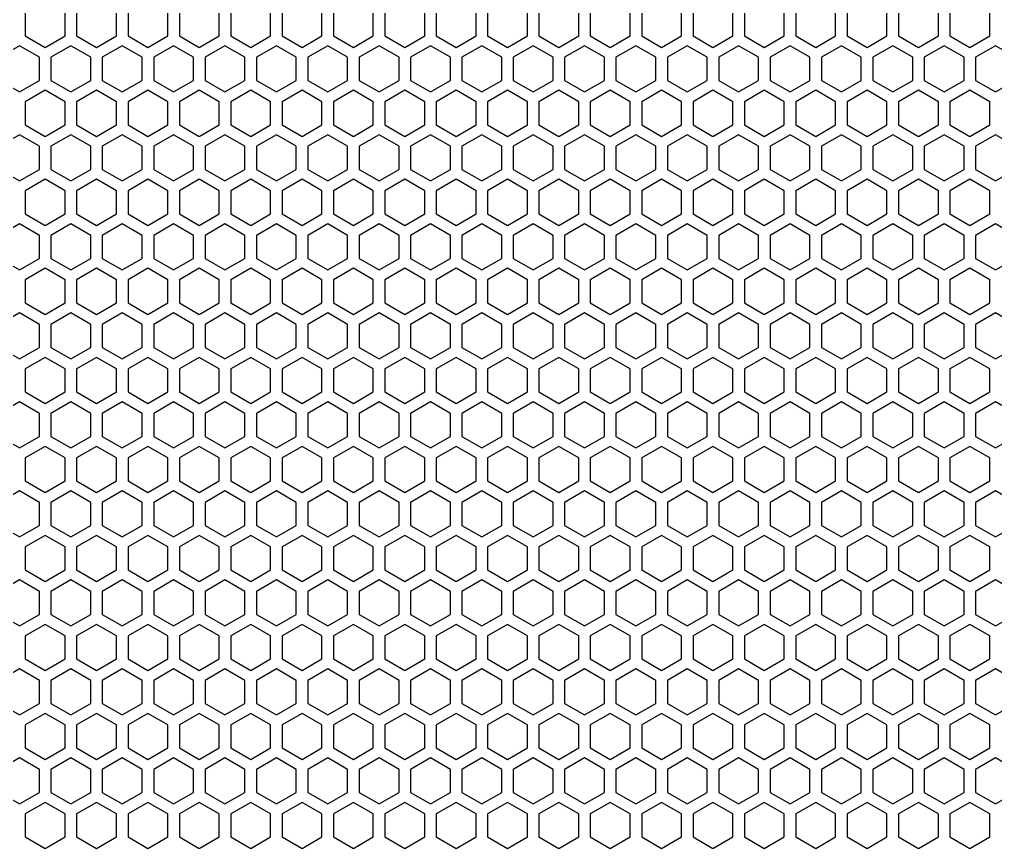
# Model space of a CAD drawing. Header units: millimetres. Extents: x -2 to 334, y -2 to 288.
# Drawn here: x 82.6 to 167.4, y -2 to 70 of the extents above; entities that cross this region are included whole.
import ezdxf

# ---------------------------------------------------------------- set-up
doc = ezdxf.new("R2010")
doc.units = ezdxf.units.MM
doc.layers.get('0').update_dxf_attribs({"linetype": 'CONTINUOUS'})

msp = doc.modelspace()

# ---------------------------------------------------------------- linework, layer by layer
for points in [[(86.549981, 70.588457), (84.817931, 71.588457), (83.08588, 70.588457), (83.08588, 68.588457), (84.817931, 67.588457), (86.549981, 68.588457)], [(91.014083, 70.588457), (89.282032, 71.588457), (87.549981, 70.588457), (87.549981, 68.588457), (89.282032, 67.588457), (91.014083, 68.588457)], [(95.478185, 70.588457), (93.746134, 71.588457), (92.014083, 70.588457), (92.014083, 68.588457), (93.746134, 67.588457), (95.478185, 68.588457)], [(99.942286, 70.588457), (98.210236, 71.588457), (96.478185, 70.588457), (96.478185, 68.588457), (98.210236, 67.588457), (99.942286, 68.588457)], [(104.406388, 70.588457), (102.674337, 71.588457), (100.942286, 70.588457), (100.942286, 68.588457), (102.674337, 67.588457), (104.406388, 68.588457)], [(108.87049, 70.588457), (107.138439, 71.588457), (105.406388, 70.588457), (105.406388, 68.588457), (107.138439, 67.588457), (108.87049, 68.588457)], [(113.334591, 70.588457), (111.60254, 71.588457), (109.87049, 70.588457), (109.87049, 68.588457), (111.60254, 67.588457), (113.334591, 68.588457)], [(117.798693, 70.588457), (116.066642, 71.588457), (114.334591, 70.588457), (114.334591, 68.588457), (116.066642, 67.588457), (117.798693, 68.588457)], [(122.262794, 70.588457), (120.530744, 71.588457), (118.798693, 70.588457), (118.798693, 68.588457), (120.530744, 67.588457), (122.262794, 68.588457)], [(126.726896, 70.588457), (124.994845, 71.588457), (123.262794, 70.588457), (123.262794, 68.588457), (124.994845, 67.588457), (126.726896, 68.588457)], [(131.190998, 70.588457), (129.458947, 71.588457), (127.726896, 70.588457), (127.726896, 68.588457), (129.458947, 67.588457), (131.190998, 68.588457)], [(135.655099, 70.588457), (133.923048, 71.588457), (132.190998, 70.588457), (132.190998, 68.588457), (133.923048, 67.588457), (135.655099, 68.588457)], [(140.119201, 70.588457), (138.38715, 71.588457), (136.655099, 70.588457), (136.655099, 68.588457), (138.38715, 67.588457), (140.119201, 68.588457)], [(144.583302, 70.588457), (142.851252, 71.588457), (141.119201, 70.588457), (141.119201, 68.588457), (142.851252, 67.588457), (144.583302, 68.588457)], [(149.047404, 70.588457), (147.315353, 71.588457), (145.583302, 70.588457), (145.583302, 68.588457), (147.315353, 67.588457), (149.047404, 68.588457)], [(153.511506, 70.588457), (151.779455, 71.588457), (150.047404, 70.588457), (150.047404, 68.588457), (151.779455, 67.588457), (153.511506, 68.588457)], [(157.975607, 70.588457), (156.243557, 71.588457), (154.511506, 70.588457), (154.511506, 68.588457), (156.243557, 67.588457), (157.975607, 68.588457)], [(162.439709, 70.588457), (160.707658, 71.588457), (158.975607, 70.588457), (158.975607, 68.588457), (160.707658, 67.588457), (162.439709, 68.588457)], [(166.903811, 70.588457), (165.17176, 71.588457), (163.439709, 70.588457), (163.439709, 68.588457), (165.17176, 67.588457), (166.903811, 68.588457)], [(84.317931, 66.722432), (82.58588, 67.722432), (80.853829, 66.722432), (80.853829, 64.722432), (82.58588, 63.722432), (84.317931, 64.722432)], [(88.782032, 66.722432), (87.049981, 67.722432), (85.317931, 66.722432), (85.317931, 64.722432), (87.049981, 63.722432), (88.782032, 64.722432)], [(93.246134, 66.722432), (91.514083, 67.722432), (89.782032, 66.722432), (89.782032, 64.722432), (91.514083, 63.722432), (93.246134, 64.722432)], [(97.710236, 66.722432), (95.978185, 67.722432), (94.246134, 66.722432), (94.246134, 64.722432), (95.978185, 63.722432), (97.710236, 64.722432)], [(102.174337, 66.722432), (100.442286, 67.722432), (98.710236, 66.722432), (98.710236, 64.722432), (100.442286, 63.722432), (102.174337, 64.722432)], [(106.638439, 66.722432), (104.906388, 67.722432), (103.174337, 66.722432), (103.174337, 64.722432), (104.906388, 63.722432), (106.638439, 64.722432)], [(111.10254, 66.722432), (109.37049, 67.722432), (107.638439, 66.722432), (107.638439, 64.722432), (109.37049, 63.722432), (111.10254, 64.722432)], [(115.566642, 66.722432), (113.834591, 67.722432), (112.10254, 66.722432), (112.10254, 64.722432), (113.834591, 63.722432), (115.566642, 64.722432)], [(120.030744, 66.722432), (118.298693, 67.722432), (116.566642, 66.722432), (116.566642, 64.722432), (118.298693, 63.722432), (120.030744, 64.722432)], [(124.494845, 66.722432), (122.762794, 67.722432), (121.030744, 66.722432), (121.030744, 64.722432), (122.762794, 63.722432), (124.494845, 64.722432)], [(128.958947, 66.722432), (127.226896, 67.722432), (125.494845, 66.722432), (125.494845, 64.722432), (127.226896, 63.722432), (128.958947, 64.722432)], [(133.423048, 66.722432), (131.690998, 67.722432), (129.958947, 66.722432), (129.958947, 64.722432), (131.690998, 63.722432), (133.423048, 64.722432)], [(137.88715, 66.722432), (136.155099, 67.722432), (134.423048, 66.722432), (134.423048, 64.722432), (136.155099, 63.722432), (137.88715, 64.722432)], [(142.351252, 66.722432), (140.619201, 67.722432), (138.88715, 66.722432), (138.88715, 64.722432), (140.619201, 63.722432), (142.351252, 64.722432)], [(146.815353, 66.722432), (145.083302, 67.722432), (143.351252, 66.722432), (143.351252, 64.722432), (145.083302, 63.722432), (146.815353, 64.722432)], [(151.279455, 66.722432), (149.547404, 67.722432), (147.815353, 66.722432), (147.815353, 64.722432), (149.547404, 63.722432), (151.279455, 64.722432)], [(155.743557, 66.722432), (154.011506, 67.722432), (152.279455, 66.722432), (152.279455, 64.722432), (154.011506, 63.722432), (155.743557, 64.722432)], [(160.207658, 66.722432), (158.475607, 67.722432), (156.743557, 66.722432), (156.743557, 64.722432), (158.475607, 63.722432), (160.207658, 64.722432)], [(164.67176, 66.722432), (162.939709, 67.722432), (161.207658, 66.722432), (161.207658, 64.722432), (162.939709, 63.722432), (164.67176, 64.722432)], [(169.135861, 66.722432), (167.403811, 67.722432), (165.67176, 66.722432), (165.67176, 64.722432), (167.403811, 63.722432), (169.135861, 64.722432)], [(86.549981, 62.856406), (84.817931, 63.856406), (83.08588, 62.856406), (83.08588, 60.856406), (84.817931, 59.856406), (86.549981, 60.856406)], [(91.014083, 62.856406), (89.282032, 63.856406), (87.549981, 62.856406), (87.549981, 60.856406), (89.282032, 59.856406), (91.014083, 60.856406)], [(95.478185, 62.856406), (93.746134, 63.856406), (92.014083, 62.856406), (92.014083, 60.856406), (93.746134, 59.856406), (95.478185, 60.856406)], [(99.942286, 62.856406), (98.210236, 63.856406), (96.478185, 62.856406), (96.478185, 60.856406), (98.210236, 59.856406), (99.942286, 60.856406)], [(104.406388, 62.856406), (102.674337, 63.856406), (100.942286, 62.856406), (100.942286, 60.856406), (102.674337, 59.856406), (104.406388, 60.856406)], [(108.87049, 62.856406), (107.138439, 63.856406), (105.406388, 62.856406), (105.406388, 60.856406), (107.138439, 59.856406), (108.87049, 60.856406)], [(113.334591, 62.856406), (111.60254, 63.856406), (109.87049, 62.856406), (109.87049, 60.856406), (111.60254, 59.856406), (113.334591, 60.856406)], [(117.798693, 62.856406), (116.066642, 63.856406), (114.334591, 62.856406), (114.334591, 60.856406), (116.066642, 59.856406), (117.798693, 60.856406)], [(122.262794, 62.856406), (120.530744, 63.856406), (118.798693, 62.856406), (118.798693, 60.856406), (120.530744, 59.856406), (122.262794, 60.856406)], [(126.726896, 62.856406), (124.994845, 63.856406), (123.262794, 62.856406), (123.262794, 60.856406), (124.994845, 59.856406), (126.726896, 60.856406)], [(131.190998, 62.856406), (129.458947, 63.856406), (127.726896, 62.856406), (127.726896, 60.856406), (129.458947, 59.856406), (131.190998, 60.856406)], [(135.655099, 62.856406), (133.923048, 63.856406), (132.190998, 62.856406), (132.190998, 60.856406), (133.923048, 59.856406), (135.655099, 60.856406)], [(140.119201, 62.856406), (138.38715, 63.856406), (136.655099, 62.856406), (136.655099, 60.856406), (138.38715, 59.856406), (140.119201, 60.856406)], [(144.583302, 62.856406), (142.851252, 63.856406), (141.119201, 62.856406), (141.119201, 60.856406), (142.851252, 59.856406), (144.583302, 60.856406)], [(149.047404, 62.856406), (147.315353, 63.856406), (145.583302, 62.856406), (145.583302, 60.856406), (147.315353, 59.856406), (149.047404, 60.856406)], [(153.511506, 62.856406), (151.779455, 63.856406), (150.047404, 62.856406), (150.047404, 60.856406), (151.779455, 59.856406), (153.511506, 60.856406)], [(157.975607, 62.856406), (156.243557, 63.856406), (154.511506, 62.856406), (154.511506, 60.856406), (156.243557, 59.856406), (157.975607, 60.856406)], [(162.439709, 62.856406), (160.707658, 63.856406), (158.975607, 62.856406), (158.975607, 60.856406), (160.707658, 59.856406), (162.439709, 60.856406)], [(166.903811, 62.856406), (165.17176, 63.856406), (163.439709, 62.856406), (163.439709, 60.856406), (165.17176, 59.856406), (166.903811, 60.856406)], [(84.317931, 58.990381), (82.58588, 59.990381), (80.853829, 58.990381), (80.853829, 56.990381), (82.58588, 55.990381), (84.317931, 56.990381)], [(88.782032, 58.990381), (87.049981, 59.990381), (85.317931, 58.990381), (85.317931, 56.990381), (87.049981, 55.990381), (88.782032, 56.990381)], [(93.246134, 58.990381), (91.514083, 59.990381), (89.782032, 58.990381), (89.782032, 56.990381), (91.514083, 55.990381), (93.246134, 56.990381)], [(97.710236, 58.990381), (95.978185, 59.990381), (94.246134, 58.990381), (94.246134, 56.990381), (95.978185, 55.990381), (97.710236, 56.990381)], [(102.174337, 58.990381), (100.442286, 59.990381), (98.710236, 58.990381), (98.710236, 56.990381), (100.442286, 55.990381), (102.174337, 56.990381)], [(106.638439, 58.990381), (104.906388, 59.990381), (103.174337, 58.990381), (103.174337, 56.990381), (104.906388, 55.990381), (106.638439, 56.990381)], [(111.10254, 58.990381), (109.37049, 59.990381), (107.638439, 58.990381), (107.638439, 56.990381), (109.37049, 55.990381), (111.10254, 56.990381)], [(115.566642, 58.990381), (113.834591, 59.990381), (112.10254, 58.990381), (112.10254, 56.990381), (113.834591, 55.990381), (115.566642, 56.990381)], [(120.030744, 58.990381), (118.298693, 59.990381), (116.566642, 58.990381), (116.566642, 56.990381), (118.298693, 55.990381), (120.030744, 56.990381)], [(124.494845, 58.990381), (122.762794, 59.990381), (121.030744, 58.990381), (121.030744, 56.990381), (122.762794, 55.990381), (124.494845, 56.990381)], [(128.958947, 58.990381), (127.226896, 59.990381), (125.494845, 58.990381), (125.494845, 56.990381), (127.226896, 55.990381), (128.958947, 56.990381)], [(133.423048, 58.990381), (131.690998, 59.990381), (129.958947, 58.990381), (129.958947, 56.990381), (131.690998, 55.990381), (133.423048, 56.990381)], [(137.88715, 58.990381), (136.155099, 59.990381), (134.423048, 58.990381), (134.423048, 56.990381), (136.155099, 55.990381), (137.88715, 56.990381)], [(142.351252, 58.990381), (140.619201, 59.990381), (138.88715, 58.990381), (138.88715, 56.990381), (140.619201, 55.990381), (142.351252, 56.990381)], [(146.815353, 58.990381), (145.083302, 59.990381), (143.351252, 58.990381), (143.351252, 56.990381), (145.083302, 55.990381), (146.815353, 56.990381)], [(151.279455, 58.990381), (149.547404, 59.990381), (147.815353, 58.990381), (147.815353, 56.990381), (149.547404, 55.990381), (151.279455, 56.990381)], [(155.743557, 58.990381), (154.011506, 59.990381), (152.279455, 58.990381), (152.279455, 56.990381), (154.011506, 55.990381), (155.743557, 56.990381)], [(160.207658, 58.990381), (158.475607, 59.990381), (156.743557, 58.990381), (156.743557, 56.990381), (158.475607, 55.990381), (160.207658, 56.990381)], [(164.67176, 58.990381), (162.939709, 59.990381), (161.207658, 58.990381), (161.207658, 56.990381), (162.939709, 55.990381), (164.67176, 56.990381)], [(169.135861, 58.990381), (167.403811, 59.990381), (165.67176, 58.990381), (165.67176, 56.990381), (167.403811, 55.990381), (169.135861, 56.990381)], [(86.549981, 55.124356), (84.817931, 56.124356), (83.08588, 55.124356), (83.08588, 53.124356), (84.817931, 52.124356), (86.549981, 53.124356)], [(91.014083, 55.124356), (89.282032, 56.124356), (87.549981, 55.124356), (87.549981, 53.124356), (89.282032, 52.124356), (91.014083, 53.124356)], [(95.478185, 55.124356), (93.746134, 56.124356), (92.014083, 55.124356), (92.014083, 53.124356), (93.746134, 52.124356), (95.478185, 53.124356)], [(99.942286, 55.124356), (98.210236, 56.124356), (96.478185, 55.124356), (96.478185, 53.124356), (98.210236, 52.124356), (99.942286, 53.124356)], [(104.406388, 55.124356), (102.674337, 56.124356), (100.942286, 55.124356), (100.942286, 53.124356), (102.674337, 52.124356), (104.406388, 53.124356)], [(108.87049, 55.124356), (107.138439, 56.124356), (105.406388, 55.124356), (105.406388, 53.124356), (107.138439, 52.124356), (108.87049, 53.124356)], [(113.334591, 55.124356), (111.60254, 56.124356), (109.87049, 55.124356), (109.87049, 53.124356), (111.60254, 52.124356), (113.334591, 53.124356)], [(117.798693, 55.124356), (116.066642, 56.124356), (114.334591, 55.124356), (114.334591, 53.124356), (116.066642, 52.124356), (117.798693, 53.124356)], [(122.262794, 55.124356), (120.530744, 56.124356), (118.798693, 55.124356), (118.798693, 53.124356), (120.530744, 52.124356), (122.262794, 53.124356)], [(126.726896, 55.124356), (124.994845, 56.124356), (123.262794, 55.124356), (123.262794, 53.124356), (124.994845, 52.124356), (126.726896, 53.124356)], [(131.190998, 55.124356), (129.458947, 56.124356), (127.726896, 55.124356), (127.726896, 53.124356), (129.458947, 52.124356), (131.190998, 53.124356)], [(135.655099, 55.124356), (133.923048, 56.124356), (132.190998, 55.124356), (132.190998, 53.124356), (133.923048, 52.124356), (135.655099, 53.124356)], [(140.119201, 55.124356), (138.38715, 56.124356), (136.655099, 55.124356), (136.655099, 53.124356), (138.38715, 52.124356), (140.119201, 53.124356)], [(144.583302, 55.124356), (142.851252, 56.124356), (141.119201, 55.124356), (141.119201, 53.124356), (142.851252, 52.124356), (144.583302, 53.124356)], [(149.047404, 55.124356), (147.315353, 56.124356), (145.583302, 55.124356), (145.583302, 53.124356), (147.315353, 52.124356), (149.047404, 53.124356)], [(153.511506, 55.124356), (151.779455, 56.124356), (150.047404, 55.124356), (150.047404, 53.124356), (151.779455, 52.124356), (153.511506, 53.124356)], [(157.975607, 55.124356), (156.243557, 56.124356), (154.511506, 55.124356), (154.511506, 53.124356), (156.243557, 52.124356), (157.975607, 53.124356)], [(162.439709, 55.124356), (160.707658, 56.124356), (158.975607, 55.124356), (158.975607, 53.124356), (160.707658, 52.124356), (162.439709, 53.124356)], [(166.903811, 55.124356), (165.17176, 56.124356), (163.439709, 55.124356), (163.439709, 53.124356), (165.17176, 52.124356), (166.903811, 53.124356)], [(84.317931, 51.25833), (82.58588, 52.25833), (80.853829, 51.25833), (80.853829, 49.25833), (82.58588, 48.25833), (84.317931, 49.25833)], [(88.782032, 51.25833), (87.049981, 52.25833), (85.317931, 51.25833), (85.317931, 49.25833), (87.049981, 48.25833), (88.782032, 49.25833)], [(93.246134, 51.25833), (91.514083, 52.25833), (89.782032, 51.25833), (89.782032, 49.25833), (91.514083, 48.25833), (93.246134, 49.25833)], [(97.710236, 51.25833), (95.978185, 52.25833), (94.246134, 51.25833), (94.246134, 49.25833), (95.978185, 48.25833), (97.710236, 49.25833)], [(102.174337, 51.25833), (100.442286, 52.25833), (98.710236, 51.25833), (98.710236, 49.25833), (100.442286, 48.25833), (102.174337, 49.25833)], [(106.638439, 51.25833), (104.906388, 52.25833), (103.174337, 51.25833), (103.174337, 49.25833), (104.906388, 48.25833), (106.638439, 49.25833)], [(111.10254, 51.25833), (109.37049, 52.25833), (107.638439, 51.25833), (107.638439, 49.25833), (109.37049, 48.25833), (111.10254, 49.25833)], [(115.566642, 51.25833), (113.834591, 52.25833), (112.10254, 51.25833), (112.10254, 49.25833), (113.834591, 48.25833), (115.566642, 49.25833)], [(120.030744, 51.25833), (118.298693, 52.25833), (116.566642, 51.25833), (116.566642, 49.25833), (118.298693, 48.25833), (120.030744, 49.25833)], [(124.494845, 51.25833), (122.762794, 52.25833), (121.030744, 51.25833), (121.030744, 49.25833), (122.762794, 48.25833), (124.494845, 49.25833)], [(128.958947, 51.25833), (127.226896, 52.25833), (125.494845, 51.25833), (125.494845, 49.25833), (127.226896, 48.25833), (128.958947, 49.25833)], [(133.423048, 51.25833), (131.690998, 52.25833), (129.958947, 51.25833), (129.958947, 49.25833), (131.690998, 48.25833), (133.423048, 49.25833)], [(137.88715, 51.25833), (136.155099, 52.25833), (134.423048, 51.25833), (134.423048, 49.25833), (136.155099, 48.25833), (137.88715, 49.25833)], [(142.351252, 51.25833), (140.619201, 52.25833), (138.88715, 51.25833), (138.88715, 49.25833), (140.619201, 48.25833), (142.351252, 49.25833)], [(146.815353, 51.25833), (145.083302, 52.25833), (143.351252, 51.25833), (143.351252, 49.25833), (145.083302, 48.25833), (146.815353, 49.25833)], [(151.279455, 51.25833), (149.547404, 52.25833), (147.815353, 51.25833), (147.815353, 49.25833), (149.547404, 48.25833), (151.279455, 49.25833)], [(155.743557, 51.25833), (154.011506, 52.25833), (152.279455, 51.25833), (152.279455, 49.25833), (154.011506, 48.25833), (155.743557, 49.25833)], [(160.207658, 51.25833), (158.475607, 52.25833), (156.743557, 51.25833), (156.743557, 49.25833), (158.475607, 48.25833), (160.207658, 49.25833)], [(164.67176, 51.25833), (162.939709, 52.25833), (161.207658, 51.25833), (161.207658, 49.25833), (162.939709, 48.25833), (164.67176, 49.25833)], [(169.135861, 51.25833), (167.403811, 52.25833), (165.67176, 51.25833), (165.67176, 49.25833), (167.403811, 48.25833), (169.135861, 49.25833)], [(86.549981, 47.392305), (84.817931, 48.392305), (83.08588, 47.392305), (83.08588, 45.392305), (84.817931, 44.392305), (86.549981, 45.392305)], [(91.014083, 47.392305), (89.282032, 48.392305), (87.549981, 47.392305), (87.549981, 45.392305), (89.282032, 44.392305), (91.014083, 45.392305)], [(95.478185, 47.392305), (93.746134, 48.392305), (92.014083, 47.392305), (92.014083, 45.392305), (93.746134, 44.392305), (95.478185, 45.392305)], [(99.942286, 47.392305), (98.210236, 48.392305), (96.478185, 47.392305), (96.478185, 45.392305), (98.210236, 44.392305), (99.942286, 45.392305)], [(104.406388, 47.392305), (102.674337, 48.392305), (100.942286, 47.392305), (100.942286, 45.392305), (102.674337, 44.392305), (104.406388, 45.392305)], [(108.87049, 47.392305), (107.138439, 48.392305), (105.406388, 47.392305), (105.406388, 45.392305), (107.138439, 44.392305), (108.87049, 45.392305)], [(113.334591, 47.392305), (111.60254, 48.392305), (109.87049, 47.392305), (109.87049, 45.392305), (111.60254, 44.392305), (113.334591, 45.392305)], [(117.798693, 47.392305), (116.066642, 48.392305), (114.334591, 47.392305), (114.334591, 45.392305), (116.066642, 44.392305), (117.798693, 45.392305)], [(122.262794, 47.392305), (120.530744, 48.392305), (118.798693, 47.392305), (118.798693, 45.392305), (120.530744, 44.392305), (122.262794, 45.392305)], [(126.726896, 47.392305), (124.994845, 48.392305), (123.262794, 47.392305), (123.262794, 45.392305), (124.994845, 44.392305), (126.726896, 45.392305)], [(131.190998, 47.392305), (129.458947, 48.392305), (127.726896, 47.392305), (127.726896, 45.392305), (129.458947, 44.392305), (131.190998, 45.392305)], [(135.655099, 47.392305), (133.923048, 48.392305), (132.190998, 47.392305), (132.190998, 45.392305), (133.923048, 44.392305), (135.655099, 45.392305)], [(140.119201, 47.392305), (138.38715, 48.392305), (136.655099, 47.392305), (136.655099, 45.392305), (138.38715, 44.392305), (140.119201, 45.392305)], [(144.583302, 47.392305), (142.851252, 48.392305), (141.119201, 47.392305), (141.119201, 45.392305), (142.851252, 44.392305), (144.583302, 45.392305)], [(149.047404, 47.392305), (147.315353, 48.392305), (145.583302, 47.392305), (145.583302, 45.392305), (147.315353, 44.392305), (149.047404, 45.392305)], [(153.511506, 47.392305), (151.779455, 48.392305), (150.047404, 47.392305), (150.047404, 45.392305), (151.779455, 44.392305), (153.511506, 45.392305)], [(157.975607, 47.392305), (156.243557, 48.392305), (154.511506, 47.392305), (154.511506, 45.392305), (156.243557, 44.392305), (157.975607, 45.392305)], [(162.439709, 47.392305), (160.707658, 48.392305), (158.975607, 47.392305), (158.975607, 45.392305), (160.707658, 44.392305), (162.439709, 45.392305)], [(166.903811, 47.392305), (165.17176, 48.392305), (163.439709, 47.392305), (163.439709, 45.392305), (165.17176, 44.392305), (166.903811, 45.392305)], [(84.317931, 43.526279), (82.58588, 44.526279), (80.853829, 43.526279), (80.853829, 41.526279), (82.58588, 40.526279), (84.317931, 41.526279)], [(88.782032, 43.526279), (87.049981, 44.526279), (85.317931, 43.526279), (85.317931, 41.526279), (87.049981, 40.526279), (88.782032, 41.526279)], [(93.246134, 43.526279), (91.514083, 44.526279), (89.782032, 43.526279), (89.782032, 41.526279), (91.514083, 40.526279), (93.246134, 41.526279)], [(97.710236, 43.526279), (95.978185, 44.526279), (94.246134, 43.526279), (94.246134, 41.526279), (95.978185, 40.526279), (97.710236, 41.526279)], [(102.174337, 43.526279), (100.442286, 44.526279), (98.710236, 43.526279), (98.710236, 41.526279), (100.442286, 40.526279), (102.174337, 41.526279)], [(106.638439, 43.526279), (104.906388, 44.526279), (103.174337, 43.526279), (103.174337, 41.526279), (104.906388, 40.526279), (106.638439, 41.526279)], [(111.10254, 43.526279), (109.37049, 44.526279), (107.638439, 43.526279), (107.638439, 41.526279), (109.37049, 40.526279), (111.10254, 41.526279)], [(115.566642, 43.526279), (113.834591, 44.526279), (112.10254, 43.526279), (112.10254, 41.526279), (113.834591, 40.526279), (115.566642, 41.526279)], [(120.030744, 43.526279), (118.298693, 44.526279), (116.566642, 43.526279), (116.566642, 41.526279), (118.298693, 40.526279), (120.030744, 41.526279)], [(124.494845, 43.526279), (122.762794, 44.526279), (121.030744, 43.526279), (121.030744, 41.526279), (122.762794, 40.526279), (124.494845, 41.526279)], [(128.958947, 43.526279), (127.226896, 44.526279), (125.494845, 43.526279), (125.494845, 41.526279), (127.226896, 40.526279), (128.958947, 41.526279)], [(133.423048, 43.526279), (131.690998, 44.526279), (129.958947, 43.526279), (129.958947, 41.526279), (131.690998, 40.526279), (133.423048, 41.526279)], [(137.88715, 43.526279), (136.155099, 44.526279), (134.423048, 43.526279), (134.423048, 41.526279), (136.155099, 40.526279), (137.88715, 41.526279)], [(142.351252, 43.526279), (140.619201, 44.526279), (138.88715, 43.526279), (138.88715, 41.526279), (140.619201, 40.526279), (142.351252, 41.526279)], [(146.815353, 43.526279), (145.083302, 44.526279), (143.351252, 43.526279), (143.351252, 41.526279), (145.083302, 40.526279), (146.815353, 41.526279)], [(151.279455, 43.526279), (149.547404, 44.526279), (147.815353, 43.526279), (147.815353, 41.526279), (149.547404, 40.526279), (151.279455, 41.526279)], [(155.743557, 43.526279), (154.011506, 44.526279), (152.279455, 43.526279), (152.279455, 41.526279), (154.011506, 40.526279), (155.743557, 41.526279)], [(160.207658, 43.526279), (158.475607, 44.526279), (156.743557, 43.526279), (156.743557, 41.526279), (158.475607, 40.526279), (160.207658, 41.526279)], [(164.67176, 43.526279), (162.939709, 44.526279), (161.207658, 43.526279), (161.207658, 41.526279), (162.939709, 40.526279), (164.67176, 41.526279)], [(169.135861, 43.526279), (167.403811, 44.526279), (165.67176, 43.526279), (165.67176, 41.526279), (167.403811, 40.526279), (169.135861, 41.526279)], [(86.549981, 39.660254), (84.817931, 40.660254), (83.08588, 39.660254), (83.08588, 37.660254), (84.817931, 36.660254), (86.549981, 37.660254)], [(91.014083, 39.660254), (89.282032, 40.660254), (87.549981, 39.660254), (87.549981, 37.660254), (89.282032, 36.660254), (91.014083, 37.660254)], [(95.478185, 39.660254), (93.746134, 40.660254), (92.014083, 39.660254), (92.014083, 37.660254), (93.746134, 36.660254), (95.478185, 37.660254)], [(99.942286, 39.660254), (98.210236, 40.660254), (96.478185, 39.660254), (96.478185, 37.660254), (98.210236, 36.660254), (99.942286, 37.660254)], [(104.406388, 39.660254), (102.674337, 40.660254), (100.942286, 39.660254), (100.942286, 37.660254), (102.674337, 36.660254), (104.406388, 37.660254)], [(108.87049, 39.660254), (107.138439, 40.660254), (105.406388, 39.660254), (105.406388, 37.660254), (107.138439, 36.660254), (108.87049, 37.660254)], [(113.334591, 39.660254), (111.60254, 40.660254), (109.87049, 39.660254), (109.87049, 37.660254), (111.60254, 36.660254), (113.334591, 37.660254)], [(117.798693, 39.660254), (116.066642, 40.660254), (114.334591, 39.660254), (114.334591, 37.660254), (116.066642, 36.660254), (117.798693, 37.660254)], [(122.262794, 39.660254), (120.530744, 40.660254), (118.798693, 39.660254), (118.798693, 37.660254), (120.530744, 36.660254), (122.262794, 37.660254)], [(126.726896, 39.660254), (124.994845, 40.660254), (123.262794, 39.660254), (123.262794, 37.660254), (124.994845, 36.660254), (126.726896, 37.660254)], [(131.190998, 39.660254), (129.458947, 40.660254), (127.726896, 39.660254), (127.726896, 37.660254), (129.458947, 36.660254), (131.190998, 37.660254)], [(135.655099, 39.660254), (133.923048, 40.660254), (132.190998, 39.660254), (132.190998, 37.660254), (133.923048, 36.660254), (135.655099, 37.660254)], [(140.119201, 39.660254), (138.38715, 40.660254), (136.655099, 39.660254), (136.655099, 37.660254), (138.38715, 36.660254), (140.119201, 37.660254)], [(144.583302, 39.660254), (142.851252, 40.660254), (141.119201, 39.660254), (141.119201, 37.660254), (142.851252, 36.660254), (144.583302, 37.660254)], [(149.047404, 39.660254), (147.315353, 40.660254), (145.583302, 39.660254), (145.583302, 37.660254), (147.315353, 36.660254), (149.047404, 37.660254)], [(153.511506, 39.660254), (151.779455, 40.660254), (150.047404, 39.660254), (150.047404, 37.660254), (151.779455, 36.660254), (153.511506, 37.660254)], [(157.975607, 39.660254), (156.243557, 40.660254), (154.511506, 39.660254), (154.511506, 37.660254), (156.243557, 36.660254), (157.975607, 37.660254)], [(162.439709, 39.660254), (160.707658, 40.660254), (158.975607, 39.660254), (158.975607, 37.660254), (160.707658, 36.660254), (162.439709, 37.660254)], [(166.903811, 39.660254), (165.17176, 40.660254), (163.439709, 39.660254), (163.439709, 37.660254), (165.17176, 36.660254), (166.903811, 37.660254)], [(84.317931, 35.794229), (82.58588, 36.794229), (80.853829, 35.794229), (80.853829, 33.794229), (82.58588, 32.794229), (84.317931, 33.794229)], [(88.782032, 35.794229), (87.049981, 36.794229), (85.317931, 35.794229), (85.317931, 33.794229), (87.049981, 32.794229), (88.782032, 33.794229)], [(93.246134, 35.794229), (91.514083, 36.794229), (89.782032, 35.794229), (89.782032, 33.794229), (91.514083, 32.794229), (93.246134, 33.794229)], [(97.710236, 35.794229), (95.978185, 36.794229), (94.246134, 35.794229), (94.246134, 33.794229), (95.978185, 32.794229), (97.710236, 33.794229)], [(102.174337, 35.794229), (100.442286, 36.794229), (98.710236, 35.794229), (98.710236, 33.794229), (100.442286, 32.794229), (102.174337, 33.794229)], [(106.638439, 35.794229), (104.906388, 36.794229), (103.174337, 35.794229), (103.174337, 33.794229), (104.906388, 32.794229), (106.638439, 33.794229)], [(111.10254, 35.794229), (109.37049, 36.794229), (107.638439, 35.794229), (107.638439, 33.794229), (109.37049, 32.794229), (111.10254, 33.794229)], [(115.566642, 35.794229), (113.834591, 36.794229), (112.10254, 35.794229), (112.10254, 33.794229), (113.834591, 32.794229), (115.566642, 33.794229)], [(120.030744, 35.794229), (118.298693, 36.794229), (116.566642, 35.794229), (116.566642, 33.794229), (118.298693, 32.794229), (120.030744, 33.794229)], [(124.494845, 35.794229), (122.762794, 36.794229), (121.030744, 35.794229), (121.030744, 33.794229), (122.762794, 32.794229), (124.494845, 33.794229)], [(128.958947, 35.794229), (127.226896, 36.794229), (125.494845, 35.794229), (125.494845, 33.794229), (127.226896, 32.794229), (128.958947, 33.794229)], [(133.423048, 35.794229), (131.690998, 36.794229), (129.958947, 35.794229), (129.958947, 33.794229), (131.690998, 32.794229), (133.423048, 33.794229)], [(137.88715, 35.794229), (136.155099, 36.794229), (134.423048, 35.794229), (134.423048, 33.794229), (136.155099, 32.794229), (137.88715, 33.794229)], [(142.351252, 35.794229), (140.619201, 36.794229), (138.88715, 35.794229), (138.88715, 33.794229), (140.619201, 32.794229), (142.351252, 33.794229)], [(146.815353, 35.794229), (145.083302, 36.794229), (143.351252, 35.794229), (143.351252, 33.794229), (145.083302, 32.794229), (146.815353, 33.794229)], [(151.279455, 35.794229), (149.547404, 36.794229), (147.815353, 35.794229), (147.815353, 33.794229), (149.547404, 32.794229), (151.279455, 33.794229)], [(155.743557, 35.794229), (154.011506, 36.794229), (152.279455, 35.794229), (152.279455, 33.794229), (154.011506, 32.794229), (155.743557, 33.794229)], [(160.207658, 35.794229), (158.475607, 36.794229), (156.743557, 35.794229), (156.743557, 33.794229), (158.475607, 32.794229), (160.207658, 33.794229)], [(164.67176, 35.794229), (162.939709, 36.794229), (161.207658, 35.794229), (161.207658, 33.794229), (162.939709, 32.794229), (164.67176, 33.794229)], [(169.135861, 35.794229), (167.403811, 36.794229), (165.67176, 35.794229), (165.67176, 33.794229), (167.403811, 32.794229), (169.135861, 33.794229)], [(86.549981, 31.928203), (84.817931, 32.928203), (83.08588, 31.928203), (83.08588, 29.928203), (84.817931, 28.928203), (86.549981, 29.928203)], [(91.014083, 31.928203), (89.282032, 32.928203), (87.549981, 31.928203), (87.549981, 29.928203), (89.282032, 28.928203), (91.014083, 29.928203)], [(95.478185, 31.928203), (93.746134, 32.928203), (92.014083, 31.928203), (92.014083, 29.928203), (93.746134, 28.928203), (95.478185, 29.928203)], [(99.942286, 31.928203), (98.210236, 32.928203), (96.478185, 31.928203), (96.478185, 29.928203), (98.210236, 28.928203), (99.942286, 29.928203)], [(104.406388, 31.928203), (102.674337, 32.928203), (100.942286, 31.928203), (100.942286, 29.928203), (102.674337, 28.928203), (104.406388, 29.928203)], [(108.87049, 31.928203), (107.138439, 32.928203), (105.406388, 31.928203), (105.406388, 29.928203), (107.138439, 28.928203), (108.87049, 29.928203)], [(113.334591, 31.928203), (111.60254, 32.928203), (109.87049, 31.928203), (109.87049, 29.928203), (111.60254, 28.928203), (113.334591, 29.928203)], [(117.798693, 31.928203), (116.066642, 32.928203), (114.334591, 31.928203), (114.334591, 29.928203), (116.066642, 28.928203), (117.798693, 29.928203)], [(122.262794, 31.928203), (120.530744, 32.928203), (118.798693, 31.928203), (118.798693, 29.928203), (120.530744, 28.928203), (122.262794, 29.928203)], [(126.726896, 31.928203), (124.994845, 32.928203), (123.262794, 31.928203), (123.262794, 29.928203), (124.994845, 28.928203), (126.726896, 29.928203)], [(131.190998, 31.928203), (129.458947, 32.928203), (127.726896, 31.928203), (127.726896, 29.928203), (129.458947, 28.928203), (131.190998, 29.928203)], [(135.655099, 31.928203), (133.923048, 32.928203), (132.190998, 31.928203), (132.190998, 29.928203), (133.923048, 28.928203), (135.655099, 29.928203)], [(140.119201, 31.928203), (138.38715, 32.928203), (136.655099, 31.928203), (136.655099, 29.928203), (138.38715, 28.928203), (140.119201, 29.928203)], [(144.583302, 31.928203), (142.851252, 32.928203), (141.119201, 31.928203), (141.119201, 29.928203), (142.851252, 28.928203), (144.583302, 29.928203)], [(149.047404, 31.928203), (147.315353, 32.928203), (145.583302, 31.928203), (145.583302, 29.928203), (147.315353, 28.928203), (149.047404, 29.928203)], [(153.511506, 31.928203), (151.779455, 32.928203), (150.047404, 31.928203), (150.047404, 29.928203), (151.779455, 28.928203), (153.511506, 29.928203)], [(157.975607, 31.928203), (156.243557, 32.928203), (154.511506, 31.928203), (154.511506, 29.928203), (156.243557, 28.928203), (157.975607, 29.928203)], [(162.439709, 31.928203), (160.707658, 32.928203), (158.975607, 31.928203), (158.975607, 29.928203), (160.707658, 28.928203), (162.439709, 29.928203)], [(166.903811, 31.928203), (165.17176, 32.928203), (163.439709, 31.928203), (163.439709, 29.928203), (165.17176, 28.928203), (166.903811, 29.928203)], [(84.317931, 28.062178), (82.58588, 29.062178), (80.853829, 28.062178), (80.853829, 26.062178), (82.58588, 25.062178), (84.317931, 26.062178)], [(88.782032, 28.062178), (87.049981, 29.062178), (85.317931, 28.062178), (85.317931, 26.062178), (87.049981, 25.062178), (88.782032, 26.062178)], [(93.246134, 28.062178), (91.514083, 29.062178), (89.782032, 28.062178), (89.782032, 26.062178), (91.514083, 25.062178), (93.246134, 26.062178)], [(97.710236, 28.062178), (95.978185, 29.062178), (94.246134, 28.062178), (94.246134, 26.062178), (95.978185, 25.062178), (97.710236, 26.062178)], [(102.174337, 28.062178), (100.442286, 29.062178), (98.710236, 28.062178), (98.710236, 26.062178), (100.442286, 25.062178), (102.174337, 26.062178)], [(106.638439, 28.062178), (104.906388, 29.062178), (103.174337, 28.062178), (103.174337, 26.062178), (104.906388, 25.062178), (106.638439, 26.062178)], [(111.10254, 28.062178), (109.37049, 29.062178), (107.638439, 28.062178), (107.638439, 26.062178), (109.37049, 25.062178), (111.10254, 26.062178)], [(115.566642, 28.062178), (113.834591, 29.062178), (112.10254, 28.062178), (112.10254, 26.062178), (113.834591, 25.062178), (115.566642, 26.062178)], [(120.030744, 28.062178), (118.298693, 29.062178), (116.566642, 28.062178), (116.566642, 26.062178), (118.298693, 25.062178), (120.030744, 26.062178)], [(124.494845, 28.062178), (122.762794, 29.062178), (121.030744, 28.062178), (121.030744, 26.062178), (122.762794, 25.062178), (124.494845, 26.062178)], [(128.958947, 28.062178), (127.226896, 29.062178), (125.494845, 28.062178), (125.494845, 26.062178), (127.226896, 25.062178), (128.958947, 26.062178)], [(133.423048, 28.062178), (131.690998, 29.062178), (129.958947, 28.062178), (129.958947, 26.062178), (131.690998, 25.062178), (133.423048, 26.062178)], [(137.88715, 28.062178), (136.155099, 29.062178), (134.423048, 28.062178), (134.423048, 26.062178), (136.155099, 25.062178), (137.88715, 26.062178)], [(142.351252, 28.062178), (140.619201, 29.062178), (138.88715, 28.062178), (138.88715, 26.062178), (140.619201, 25.062178), (142.351252, 26.062178)], [(146.815353, 28.062178), (145.083302, 29.062178), (143.351252, 28.062178), (143.351252, 26.062178), (145.083302, 25.062178), (146.815353, 26.062178)], [(151.279455, 28.062178), (149.547404, 29.062178), (147.815353, 28.062178), (147.815353, 26.062178), (149.547404, 25.062178), (151.279455, 26.062178)], [(155.743557, 28.062178), (154.011506, 29.062178), (152.279455, 28.062178), (152.279455, 26.062178), (154.011506, 25.062178), (155.743557, 26.062178)], [(160.207658, 28.062178), (158.475607, 29.062178), (156.743557, 28.062178), (156.743557, 26.062178), (158.475607, 25.062178), (160.207658, 26.062178)], [(164.67176, 28.062178), (162.939709, 29.062178), (161.207658, 28.062178), (161.207658, 26.062178), (162.939709, 25.062178), (164.67176, 26.062178)], [(169.135861, 28.062178), (167.403811, 29.062178), (165.67176, 28.062178), (165.67176, 26.062178), (167.403811, 25.062178), (169.135861, 26.062178)], [(86.549981, 24.196152), (84.817931, 25.196152), (83.08588, 24.196152), (83.08588, 22.196152), (84.817931, 21.196152), (86.549981, 22.196152)], [(91.014083, 24.196152), (89.282032, 25.196152), (87.549981, 24.196152), (87.549981, 22.196152), (89.282032, 21.196152), (91.014083, 22.196152)], [(95.478185, 24.196152), (93.746134, 25.196152), (92.014083, 24.196152), (92.014083, 22.196152), (93.746134, 21.196152), (95.478185, 22.196152)], [(99.942286, 24.196152), (98.210236, 25.196152), (96.478185, 24.196152), (96.478185, 22.196152), (98.210236, 21.196152), (99.942286, 22.196152)], [(104.406388, 24.196152), (102.674337, 25.196152), (100.942286, 24.196152), (100.942286, 22.196152), (102.674337, 21.196152), (104.406388, 22.196152)], [(108.87049, 24.196152), (107.138439, 25.196152), (105.406388, 24.196152), (105.406388, 22.196152), (107.138439, 21.196152), (108.87049, 22.196152)], [(113.334591, 24.196152), (111.60254, 25.196152), (109.87049, 24.196152), (109.87049, 22.196152), (111.60254, 21.196152), (113.334591, 22.196152)], [(117.798693, 24.196152), (116.066642, 25.196152), (114.334591, 24.196152), (114.334591, 22.196152), (116.066642, 21.196152), (117.798693, 22.196152)], [(122.262794, 24.196152), (120.530744, 25.196152), (118.798693, 24.196152), (118.798693, 22.196152), (120.530744, 21.196152), (122.262794, 22.196152)], [(126.726896, 24.196152), (124.994845, 25.196152), (123.262794, 24.196152), (123.262794, 22.196152), (124.994845, 21.196152), (126.726896, 22.196152)], [(131.190998, 24.196152), (129.458947, 25.196152), (127.726896, 24.196152), (127.726896, 22.196152), (129.458947, 21.196152), (131.190998, 22.196152)], [(135.655099, 24.196152), (133.923048, 25.196152), (132.190998, 24.196152), (132.190998, 22.196152), (133.923048, 21.196152), (135.655099, 22.196152)], [(140.119201, 24.196152), (138.38715, 25.196152), (136.655099, 24.196152), (136.655099, 22.196152), (138.38715, 21.196152), (140.119201, 22.196152)], [(144.583302, 24.196152), (142.851252, 25.196152), (141.119201, 24.196152), (141.119201, 22.196152), (142.851252, 21.196152), (144.583302, 22.196152)], [(149.047404, 24.196152), (147.315353, 25.196152), (145.583302, 24.196152), (145.583302, 22.196152), (147.315353, 21.196152), (149.047404, 22.196152)], [(153.511506, 24.196152), (151.779455, 25.196152), (150.047404, 24.196152), (150.047404, 22.196152), (151.779455, 21.196152), (153.511506, 22.196152)], [(157.975607, 24.196152), (156.243557, 25.196152), (154.511506, 24.196152), (154.511506, 22.196152), (156.243557, 21.196152), (157.975607, 22.196152)], [(162.439709, 24.196152), (160.707658, 25.196152), (158.975607, 24.196152), (158.975607, 22.196152), (160.707658, 21.196152), (162.439709, 22.196152)], [(166.903811, 24.196152), (165.17176, 25.196152), (163.439709, 24.196152), (163.439709, 22.196152), (165.17176, 21.196152), (166.903811, 22.196152)], [(84.317931, 20.330127), (82.58588, 21.330127), (80.853829, 20.330127), (80.853829, 18.330127), (82.58588, 17.330127), (84.317931, 18.330127)], [(88.782032, 20.330127), (87.049981, 21.330127), (85.317931, 20.330127), (85.317931, 18.330127), (87.049981, 17.330127), (88.782032, 18.330127)], [(93.246134, 20.330127), (91.514083, 21.330127), (89.782032, 20.330127), (89.782032, 18.330127), (91.514083, 17.330127), (93.246134, 18.330127)], [(97.710236, 20.330127), (95.978185, 21.330127), (94.246134, 20.330127), (94.246134, 18.330127), (95.978185, 17.330127), (97.710236, 18.330127)], [(102.174337, 20.330127), (100.442286, 21.330127), (98.710236, 20.330127), (98.710236, 18.330127), (100.442286, 17.330127), (102.174337, 18.330127)], [(106.638439, 20.330127), (104.906388, 21.330127), (103.174337, 20.330127), (103.174337, 18.330127), (104.906388, 17.330127), (106.638439, 18.330127)], [(111.10254, 20.330127), (109.37049, 21.330127), (107.638439, 20.330127), (107.638439, 18.330127), (109.37049, 17.330127), (111.10254, 18.330127)], [(115.566642, 20.330127), (113.834591, 21.330127), (112.10254, 20.330127), (112.10254, 18.330127), (113.834591, 17.330127), (115.566642, 18.330127)], [(120.030744, 20.330127), (118.298693, 21.330127), (116.566642, 20.330127), (116.566642, 18.330127), (118.298693, 17.330127), (120.030744, 18.330127)], [(124.494845, 20.330127), (122.762794, 21.330127), (121.030744, 20.330127), (121.030744, 18.330127), (122.762794, 17.330127), (124.494845, 18.330127)], [(128.958947, 20.330127), (127.226896, 21.330127), (125.494845, 20.330127), (125.494845, 18.330127), (127.226896, 17.330127), (128.958947, 18.330127)], [(133.423048, 20.330127), (131.690998, 21.330127), (129.958947, 20.330127), (129.958947, 18.330127), (131.690998, 17.330127), (133.423048, 18.330127)], [(137.88715, 20.330127), (136.155099, 21.330127), (134.423048, 20.330127), (134.423048, 18.330127), (136.155099, 17.330127), (137.88715, 18.330127)], [(142.351252, 20.330127), (140.619201, 21.330127), (138.88715, 20.330127), (138.88715, 18.330127), (140.619201, 17.330127), (142.351252, 18.330127)], [(146.815353, 20.330127), (145.083302, 21.330127), (143.351252, 20.330127), (143.351252, 18.330127), (145.083302, 17.330127), (146.815353, 18.330127)], [(151.279455, 20.330127), (149.547404, 21.330127), (147.815353, 20.330127), (147.815353, 18.330127), (149.547404, 17.330127), (151.279455, 18.330127)], [(155.743557, 20.330127), (154.011506, 21.330127), (152.279455, 20.330127), (152.279455, 18.330127), (154.011506, 17.330127), (155.743557, 18.330127)], [(160.207658, 20.330127), (158.475607, 21.330127), (156.743557, 20.330127), (156.743557, 18.330127), (158.475607, 17.330127), (160.207658, 18.330127)], [(164.67176, 20.330127), (162.939709, 21.330127), (161.207658, 20.330127), (161.207658, 18.330127), (162.939709, 17.330127), (164.67176, 18.330127)], [(169.135861, 20.330127), (167.403811, 21.330127), (165.67176, 20.330127), (165.67176, 18.330127), (167.403811, 17.330127), (169.135861, 18.330127)], [(86.549981, 16.464102), (84.817931, 17.464102), (83.08588, 16.464102), (83.08588, 14.464102), (84.817931, 13.464102), (86.549981, 14.464102)], [(91.014083, 16.464102), (89.282032, 17.464102), (87.549981, 16.464102), (87.549981, 14.464102), (89.282032, 13.464102), (91.014083, 14.464102)], [(95.478185, 16.464102), (93.746134, 17.464102), (92.014083, 16.464102), (92.014083, 14.464102), (93.746134, 13.464102), (95.478185, 14.464102)], [(99.942286, 16.464102), (98.210236, 17.464102), (96.478185, 16.464102), (96.478185, 14.464102), (98.210236, 13.464102), (99.942286, 14.464102)], [(104.406388, 16.464102), (102.674337, 17.464102), (100.942286, 16.464102), (100.942286, 14.464102), (102.674337, 13.464102), (104.406388, 14.464102)], [(108.87049, 16.464102), (107.138439, 17.464102), (105.406388, 16.464102), (105.406388, 14.464102), (107.138439, 13.464102), (108.87049, 14.464102)], [(113.334591, 16.464102), (111.60254, 17.464102), (109.87049, 16.464102), (109.87049, 14.464102), (111.60254, 13.464102), (113.334591, 14.464102)], [(117.798693, 16.464102), (116.066642, 17.464102), (114.334591, 16.464102), (114.334591, 14.464102), (116.066642, 13.464102), (117.798693, 14.464102)], [(122.262794, 16.464102), (120.530744, 17.464102), (118.798693, 16.464102), (118.798693, 14.464102), (120.530744, 13.464102), (122.262794, 14.464102)], [(126.726896, 16.464102), (124.994845, 17.464102), (123.262794, 16.464102), (123.262794, 14.464102), (124.994845, 13.464102), (126.726896, 14.464102)], [(131.190998, 16.464102), (129.458947, 17.464102), (127.726896, 16.464102), (127.726896, 14.464102), (129.458947, 13.464102), (131.190998, 14.464102)], [(135.655099, 16.464102), (133.923048, 17.464102), (132.190998, 16.464102), (132.190998, 14.464102), (133.923048, 13.464102), (135.655099, 14.464102)], [(140.119201, 16.464102), (138.38715, 17.464102), (136.655099, 16.464102), (136.655099, 14.464102), (138.38715, 13.464102), (140.119201, 14.464102)], [(144.583302, 16.464102), (142.851252, 17.464102), (141.119201, 16.464102), (141.119201, 14.464102), (142.851252, 13.464102), (144.583302, 14.464102)], [(149.047404, 16.464102), (147.315353, 17.464102), (145.583302, 16.464102), (145.583302, 14.464102), (147.315353, 13.464102), (149.047404, 14.464102)], [(153.511506, 16.464102), (151.779455, 17.464102), (150.047404, 16.464102), (150.047404, 14.464102), (151.779455, 13.464102), (153.511506, 14.464102)], [(157.975607, 16.464102), (156.243557, 17.464102), (154.511506, 16.464102), (154.511506, 14.464102), (156.243557, 13.464102), (157.975607, 14.464102)], [(162.439709, 16.464102), (160.707658, 17.464102), (158.975607, 16.464102), (158.975607, 14.464102), (160.707658, 13.464102), (162.439709, 14.464102)], [(166.903811, 16.464102), (165.17176, 17.464102), (163.439709, 16.464102), (163.439709, 14.464102), (165.17176, 13.464102), (166.903811, 14.464102)], [(84.317931, 12.598076), (82.58588, 13.598076), (80.853829, 12.598076), (80.853829, 10.598076), (82.58588, 9.598076), (84.317931, 10.598076)], [(88.782032, 12.598076), (87.049981, 13.598076), (85.317931, 12.598076), (85.317931, 10.598076), (87.049981, 9.598076), (88.782032, 10.598076)], [(93.246134, 12.598076), (91.514083, 13.598076), (89.782032, 12.598076), (89.782032, 10.598076), (91.514083, 9.598076), (93.246134, 10.598076)], [(97.710236, 12.598076), (95.978185, 13.598076), (94.246134, 12.598076), (94.246134, 10.598076), (95.978185, 9.598076), (97.710236, 10.598076)], [(102.174337, 12.598076), (100.442286, 13.598076), (98.710236, 12.598076), (98.710236, 10.598076), (100.442286, 9.598076), (102.174337, 10.598076)], [(106.638439, 12.598076), (104.906388, 13.598076), (103.174337, 12.598076), (103.174337, 10.598076), (104.906388, 9.598076), (106.638439, 10.598076)], [(111.10254, 12.598076), (109.37049, 13.598076), (107.638439, 12.598076), (107.638439, 10.598076), (109.37049, 9.598076), (111.10254, 10.598076)], [(115.566642, 12.598076), (113.834591, 13.598076), (112.10254, 12.598076), (112.10254, 10.598076), (113.834591, 9.598076), (115.566642, 10.598076)], [(120.030744, 12.598076), (118.298693, 13.598076), (116.566642, 12.598076), (116.566642, 10.598076), (118.298693, 9.598076), (120.030744, 10.598076)], [(124.494845, 12.598076), (122.762794, 13.598076), (121.030744, 12.598076), (121.030744, 10.598076), (122.762794, 9.598076), (124.494845, 10.598076)], [(128.958947, 12.598076), (127.226896, 13.598076), (125.494845, 12.598076), (125.494845, 10.598076), (127.226896, 9.598076), (128.958947, 10.598076)], [(133.423048, 12.598076), (131.690998, 13.598076), (129.958947, 12.598076), (129.958947, 10.598076), (131.690998, 9.598076), (133.423048, 10.598076)], [(137.88715, 12.598076), (136.155099, 13.598076), (134.423048, 12.598076), (134.423048, 10.598076), (136.155099, 9.598076), (137.88715, 10.598076)], [(142.351252, 12.598076), (140.619201, 13.598076), (138.88715, 12.598076), (138.88715, 10.598076), (140.619201, 9.598076), (142.351252, 10.598076)], [(146.815353, 12.598076), (145.083302, 13.598076), (143.351252, 12.598076), (143.351252, 10.598076), (145.083302, 9.598076), (146.815353, 10.598076)], [(151.279455, 12.598076), (149.547404, 13.598076), (147.815353, 12.598076), (147.815353, 10.598076), (149.547404, 9.598076), (151.279455, 10.598076)], [(155.743557, 12.598076), (154.011506, 13.598076), (152.279455, 12.598076), (152.279455, 10.598076), (154.011506, 9.598076), (155.743557, 10.598076)], [(160.207658, 12.598076), (158.475607, 13.598076), (156.743557, 12.598076), (156.743557, 10.598076), (158.475607, 9.598076), (160.207658, 10.598076)], [(164.67176, 12.598076), (162.939709, 13.598076), (161.207658, 12.598076), (161.207658, 10.598076), (162.939709, 9.598076), (164.67176, 10.598076)], [(169.135861, 12.598076), (167.403811, 13.598076), (165.67176, 12.598076), (165.67176, 10.598076), (167.403811, 9.598076), (169.135861, 10.598076)], [(86.549981, 8.732051), (84.817931, 9.732051), (83.08588, 8.732051), (83.08588, 6.732051), (84.817931, 5.732051), (86.549981, 6.732051)], [(91.014083, 8.732051), (89.282032, 9.732051), (87.549981, 8.732051), (87.549981, 6.732051), (89.282032, 5.732051), (91.014083, 6.732051)], [(95.478185, 8.732051), (93.746134, 9.732051), (92.014083, 8.732051), (92.014083, 6.732051), (93.746134, 5.732051), (95.478185, 6.732051)], [(99.942286, 8.732051), (98.210236, 9.732051), (96.478185, 8.732051), (96.478185, 6.732051), (98.210236, 5.732051), (99.942286, 6.732051)], [(104.406388, 8.732051), (102.674337, 9.732051), (100.942286, 8.732051), (100.942286, 6.732051), (102.674337, 5.732051), (104.406388, 6.732051)], [(108.87049, 8.732051), (107.138439, 9.732051), (105.406388, 8.732051), (105.406388, 6.732051), (107.138439, 5.732051), (108.87049, 6.732051)], [(113.334591, 8.732051), (111.60254, 9.732051), (109.87049, 8.732051), (109.87049, 6.732051), (111.60254, 5.732051), (113.334591, 6.732051)], [(117.798693, 8.732051), (116.066642, 9.732051), (114.334591, 8.732051), (114.334591, 6.732051), (116.066642, 5.732051), (117.798693, 6.732051)], [(122.262794, 8.732051), (120.530744, 9.732051), (118.798693, 8.732051), (118.798693, 6.732051), (120.530744, 5.732051), (122.262794, 6.732051)], [(126.726896, 8.732051), (124.994845, 9.732051), (123.262794, 8.732051), (123.262794, 6.732051), (124.994845, 5.732051), (126.726896, 6.732051)], [(131.190998, 8.732051), (129.458947, 9.732051), (127.726896, 8.732051), (127.726896, 6.732051), (129.458947, 5.732051), (131.190998, 6.732051)], [(135.655099, 8.732051), (133.923048, 9.732051), (132.190998, 8.732051), (132.190998, 6.732051), (133.923048, 5.732051), (135.655099, 6.732051)], [(140.119201, 8.732051), (138.38715, 9.732051), (136.655099, 8.732051), (136.655099, 6.732051), (138.38715, 5.732051), (140.119201, 6.732051)], [(144.583302, 8.732051), (142.851252, 9.732051), (141.119201, 8.732051), (141.119201, 6.732051), (142.851252, 5.732051), (144.583302, 6.732051)], [(149.047404, 8.732051), (147.315353, 9.732051), (145.583302, 8.732051), (145.583302, 6.732051), (147.315353, 5.732051), (149.047404, 6.732051)], [(153.511506, 8.732051), (151.779455, 9.732051), (150.047404, 8.732051), (150.047404, 6.732051), (151.779455, 5.732051), (153.511506, 6.732051)], [(157.975607, 8.732051), (156.243557, 9.732051), (154.511506, 8.732051), (154.511506, 6.732051), (156.243557, 5.732051), (157.975607, 6.732051)], [(162.439709, 8.732051), (160.707658, 9.732051), (158.975607, 8.732051), (158.975607, 6.732051), (160.707658, 5.732051), (162.439709, 6.732051)], [(166.903811, 8.732051), (165.17176, 9.732051), (163.439709, 8.732051), (163.439709, 6.732051), (165.17176, 5.732051), (166.903811, 6.732051)], [(84.317931, 4.866025), (82.58588, 5.866025), (80.853829, 4.866025), (80.853829, 2.866025), (82.58588, 1.866025), (84.317931, 2.866025)], [(88.782032, 4.866025), (87.049981, 5.866025), (85.317931, 4.866025), (85.317931, 2.866025), (87.049981, 1.866025), (88.782032, 2.866025)], [(93.246134, 4.866025), (91.514083, 5.866025), (89.782032, 4.866025), (89.782032, 2.866025), (91.514083, 1.866025), (93.246134, 2.866025)], [(97.710236, 4.866025), (95.978185, 5.866025), (94.246134, 4.866025), (94.246134, 2.866025), (95.978185, 1.866025), (97.710236, 2.866025)], [(102.174337, 4.866025), (100.442286, 5.866025), (98.710236, 4.866025), (98.710236, 2.866025), (100.442286, 1.866025), (102.174337, 2.866025)], [(106.638439, 4.866025), (104.906388, 5.866025), (103.174337, 4.866025), (103.174337, 2.866025), (104.906388, 1.866025), (106.638439, 2.866025)], [(111.10254, 4.866025), (109.37049, 5.866025), (107.638439, 4.866025), (107.638439, 2.866025), (109.37049, 1.866025), (111.10254, 2.866025)], [(115.566642, 4.866025), (113.834591, 5.866025), (112.10254, 4.866025), (112.10254, 2.866025), (113.834591, 1.866025), (115.566642, 2.866025)], [(120.030744, 4.866025), (118.298693, 5.866025), (116.566642, 4.866025), (116.566642, 2.866025), (118.298693, 1.866025), (120.030744, 2.866025)], [(124.494845, 4.866025), (122.762794, 5.866025), (121.030744, 4.866025), (121.030744, 2.866025), (122.762794, 1.866025), (124.494845, 2.866025)], [(128.958947, 4.866025), (127.226896, 5.866025), (125.494845, 4.866025), (125.494845, 2.866025), (127.226896, 1.866025), (128.958947, 2.866025)], [(133.423048, 4.866025), (131.690998, 5.866025), (129.958947, 4.866025), (129.958947, 2.866025), (131.690998, 1.866025), (133.423048, 2.866025)], [(137.88715, 4.866025), (136.155099, 5.866025), (134.423048, 4.866025), (134.423048, 2.866025), (136.155099, 1.866025), (137.88715, 2.866025)], [(142.351252, 4.866025), (140.619201, 5.866025), (138.88715, 4.866025), (138.88715, 2.866025), (140.619201, 1.866025), (142.351252, 2.866025)], [(146.815353, 4.866025), (145.083302, 5.866025), (143.351252, 4.866025), (143.351252, 2.866025), (145.083302, 1.866025), (146.815353, 2.866025)], [(151.279455, 4.866025), (149.547404, 5.866025), (147.815353, 4.866025), (147.815353, 2.866025), (149.547404, 1.866025), (151.279455, 2.866025)], [(155.743557, 4.866025), (154.011506, 5.866025), (152.279455, 4.866025), (152.279455, 2.866025), (154.011506, 1.866025), (155.743557, 2.866025)], [(160.207658, 4.866025), (158.475607, 5.866025), (156.743557, 4.866025), (156.743557, 2.866025), (158.475607, 1.866025), (160.207658, 2.866025)], [(164.67176, 4.866025), (162.939709, 5.866025), (161.207658, 4.866025), (161.207658, 2.866025), (162.939709, 1.866025), (164.67176, 2.866025)], [(169.135861, 4.866025), (167.403811, 5.866025), (165.67176, 4.866025), (165.67176, 2.866025), (167.403811, 1.866025), (169.135861, 2.866025)], [(86.549981, 1), (84.817931, 2), (83.08588, 1), (83.08588, -1), (84.817931, -2), (86.549981, -1)], [(91.014083, 1), (89.282032, 2), (87.549981, 1), (87.549981, -1), (89.282032, -2), (91.014083, -1)], [(95.478185, 1), (93.746134, 2), (92.014083, 1), (92.014083, -1), (93.746134, -2), (95.478185, -1)], [(99.942286, 1), (98.210236, 2), (96.478185, 1), (96.478185, -1), (98.210236, -2), (99.942286, -1)], [(104.406388, 1), (102.674337, 2), (100.942286, 1), (100.942286, -1), (102.674337, -2), (104.406388, -1)], [(108.87049, 1), (107.138439, 2), (105.406388, 1), (105.406388, -1), (107.138439, -2), (108.87049, -1)], [(113.334591, 1), (111.60254, 2), (109.87049, 1), (109.87049, -1), (111.60254, -2), (113.334591, -1)], [(117.798693, 1), (116.066642, 2), (114.334591, 1), (114.334591, -1), (116.066642, -2), (117.798693, -1)], [(122.262794, 1), (120.530744, 2), (118.798693, 1), (118.798693, -1), (120.530744, -2), (122.262794, -1)], [(126.726896, 1), (124.994845, 2), (123.262794, 1), (123.262794, -1), (124.994845, -2), (126.726896, -1)], [(131.190998, 1), (129.458947, 2), (127.726896, 1), (127.726896, -1), (129.458947, -2), (131.190998, -1)], [(135.655099, 1), (133.923048, 2), (132.190998, 1), (132.190998, -1), (133.923048, -2), (135.655099, -1)], [(140.119201, 1), (138.38715, 2), (136.655099, 1), (136.655099, -1), (138.38715, -2), (140.119201, -1)], [(144.583302, 1), (142.851252, 2), (141.119201, 1), (141.119201, -1), (142.851252, -2), (144.583302, -1)], [(149.047404, 1), (147.315353, 2), (145.583302, 1), (145.583302, -1), (147.315353, -2), (149.047404, -1)], [(153.511506, 1), (151.779455, 2), (150.047404, 1), (150.047404, -1), (151.779455, -2), (153.511506, -1)], [(157.975607, 1), (156.243557, 2), (154.511506, 1), (154.511506, -1), (156.243557, -2), (157.975607, -1)], [(162.439709, 1), (160.707658, 2), (158.975607, 1), (158.975607, -1), (160.707658, -2), (162.439709, -1)], [(166.903811, 1), (165.17176, 2), (163.439709, 1), (163.439709, -1), (165.17176, -2), (166.903811, -1)]]:
    msp.add_lwpolyline(points, close=True)

doc.saveas('drawing.dxf')
